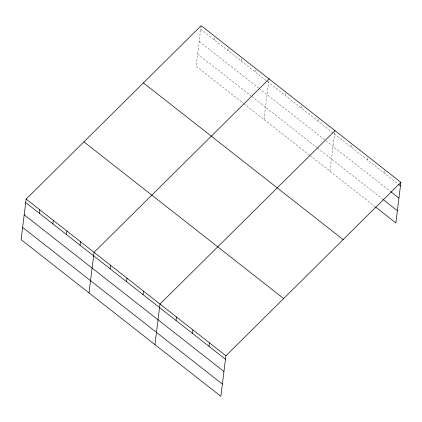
<?xml version="1.0" encoding="UTF-8"?>
<svg xmlns="http://www.w3.org/2000/svg" width="422" height="422" viewBox="0 0 422 422"><rect width="100%" height="100%" fill="white"/><g stroke="black" fill="none" stroke-linecap="round" stroke-linejoin="round"><path stroke-width="0.32" stroke-dasharray="2.11 1.58" d="M201.072 26.259L196.093 66.228L243.383 103.327M214.292 39.821L214.724 36.329M227.875 50.476L228.307 46.984M241.458 61.132L241.896 57.64M255.041 71.787L255.479 68.295M264.008 119.505L269.062 78.951M285.103 95.367L285.541 91.875M301.588 108.296L302.02 104.804M318.067 121.225L318.499 117.727M329.93 171.211L334.978 130.656M351.025 147.078L351.463 143.58M367.504 160.001L367.942 156.509M383.983 172.93L384.421 169.438M200.708 29.165L397.888 183.839M199.184 41.398L258.549 87.966M259.05 88.356L390.186 191.219M197.612 54L250.942 95.831M251.95 96.617L317.033 147.668M317.544 148.075L382.438 198.973M243.884 103.717L309.331 155.053M309.843 155.454L375.248 206.759"/><path stroke-width="0.63" d="M26.153 199.084L21.1 239.638L220.859 396.327L225.907 355.772L400.9 182.362L201.141 25.673L26.153 199.084L225.907 355.772M39.299 213.231L39.737 209.739M52.882 223.887L53.32 220.389M66.465 234.542L66.903 231.045M80.048 245.193L80.486 241.7M89.016 292.91L94.069 252.356L269.062 78.951M110.116 268.777L110.548 265.285M126.595 281.701L127.027 278.209M143.074 294.63L143.506 291.138M154.937 344.621L159.991 304.062L334.978 130.656M176.032 320.483L176.47 316.991M192.511 333.412L192.949 329.914M208.995 346.335L209.428 342.843M400.9 182.362L395.847 222.916L375.765 207.165M398.405 184.24L400.467 185.854M390.703 191.625L398.943 198.087M382.954 199.379L397.371 210.689M143.396 82.897L343.155 239.585M83.899 141.855L283.658 298.544M25.716 202.576L225.475 359.264M24.191 214.803L223.95 371.492M22.624 227.405L222.378 384.094"/></g></svg>
